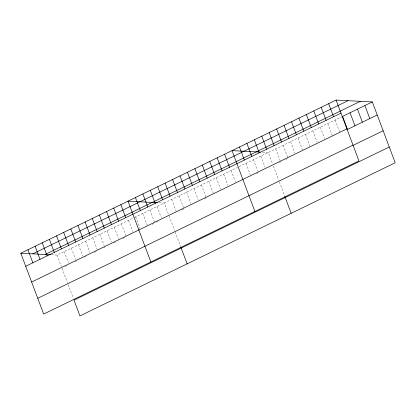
<?xml version="1.0" encoding="UTF-8"?>
<svg xmlns="http://www.w3.org/2000/svg" width="416" height="416" viewBox="0 0 416 416"><rect width="100%" height="100%" fill="white"/><g stroke="black" fill="none" stroke-linecap="round" stroke-linejoin="round"><path stroke-width="0.31" stroke-dasharray="2.08 1.56" d="M51.355 254.79L57.054 255.081L134.014 217.693M134.566 217.428L237.422 167.466M239.138 166.634L341.463 116.927M65.255 266.526L66.903 265.725M75.15 261.716L76.248 261.186M84.495 257.176L86.143 256.376M94.39 252.372L97.141 251.035M103.735 247.832L104.837 247.296M113.63 243.027L115.279 242.226M122.975 238.488L125.726 237.151M152.11 224.333L154.861 222.997M156.51 222.196L158.158 221.395M181.73 209.945L183.446 209.113M204.594 198.838L206.31 198.006M256.615 173.571L258.331 172.739M279.484 162.464L280.628 161.907M285.771 159.406L287.487 158.574M262.595 152.178L268.289 152.469L272.527 163.738M159.12 202.748L164.247 203.008L168.485 214.276M335.176 119.98L339.633 131.841M327.746 123.588L332.202 135.45M320.31 127.202L324.548 138.471M312.879 130.811L317.117 142.08M305.448 134.42L309.904 146.281M298.017 138.029L302.474 149.89M290.586 141.643L294.819 152.906M283.156 145.252L287.612 157.113M275.72 148.86L280.181 160.722M273.421 166.124L278.668 180.076M279.339 181.87L284.575 195.796M260.858 156.078L265.096 167.346M253.427 159.692L257.66 170.96M245.996 163.301L250.229 174.569M231.135 170.518L235.368 181.787M223.699 174.127L227.937 185.396M216.268 177.741L220.506 189.01M208.837 181.35L213.294 193.211M201.406 184.959L205.863 196.82M193.976 188.568L198.208 199.836M186.545 192.176L190.778 203.445M179.109 195.79L183.57 207.652M171.678 199.399L176.14 211.26M169.151 216.055L174.626 230.615M175.079 231.826L180.534 246.334M157.102 206.482L161.335 217.75M149.958 209.95L154.414 221.811M142.808 213.424L147.269 225.285M135.663 216.892L139.896 228.16M128.518 220.366L132.751 231.634M121.368 223.839L125.83 235.7M114.223 227.308L118.461 238.576M107.078 230.781L111.311 242.05M99.928 234.25L104.166 245.518M92.784 237.723L97.245 249.584M85.639 241.192L89.872 252.46M78.494 244.665L82.727 255.934M71.344 248.134L75.582 259.402M64.199 251.607L68.432 262.876M57.054 255.081L61.287 266.349M61.958 268.128L67.428 282.682M68.104 284.476L73.336 298.402"/><path stroke-width="0.62" d="M336.081 100.084L358.946 160.919L43.67 314.07L20.8 253.23L336.081 100.084L372.33 101.93L395.2 162.77L79.919 315.916L73.991 300.144L389.272 146.999M32.765 253.843L348.041 100.693M45.089 254.467L360.37 101.322M25.704 266.276L340.985 113.131M372.33 101.93L342.607 116.371L347.511 129.418L377.239 114.977M31.632 282.048L346.913 128.903M37.742 298.298L353.018 145.153M353.439 145.189L383.167 130.749M260.317 152.064L232.04 150.623L254.904 211.458M157.409 202.66L127.993 201.162L150.862 261.997M20.8 253.23L50.788 254.758M364.9 105.539L369.803 118.591M357.469 109.153L362.372 122.2M350.038 112.762L354.942 125.809M328.65 103.693L333.554 116.74M321.214 107.302L326.123 120.349M313.784 110.916L318.687 123.963M306.353 114.525L311.256 127.572M298.922 118.134L303.826 131.18M291.491 121.742L296.395 134.789M284.06 125.351L288.964 138.398M276.63 128.965L281.533 142.012M269.194 132.574L274.097 145.621M284.794 196.378L291.158 213.309M261.763 136.183L266.666 149.23M254.332 139.792L259.236 152.838M246.901 143.4L251.805 156.452M239.47 147.014L244.374 160.061M224.604 154.232L229.512 167.279M217.173 157.841L222.076 170.888M209.742 161.45L214.646 174.502M202.311 165.064L207.215 178.11M194.88 168.672L199.784 181.719M187.45 172.281L192.353 185.328M180.019 175.89L184.922 188.937M172.583 179.504L177.486 192.551M165.152 183.113L170.056 196.16M180.752 246.917L187.117 263.848M157.721 186.722L162.625 199.768M150.29 190.33L155.194 203.377M142.86 193.939L147.763 206.991M135.429 197.553L140.332 210.6M120.848 204.63L125.752 217.682M113.703 208.104L118.607 221.151M106.558 211.578L111.462 224.624M99.408 215.046L104.312 228.093M92.264 218.52L97.167 231.566M85.119 221.988L90.022 235.035M77.969 225.462L82.872 238.508M70.824 228.93L75.728 241.977M63.679 232.404L68.583 245.45M56.529 235.872L61.438 248.924M49.384 239.346L54.288 252.392M42.24 242.819L47.143 255.866M35.095 246.288L39.998 259.334M27.945 249.761L32.848 262.808"/></g></svg>
